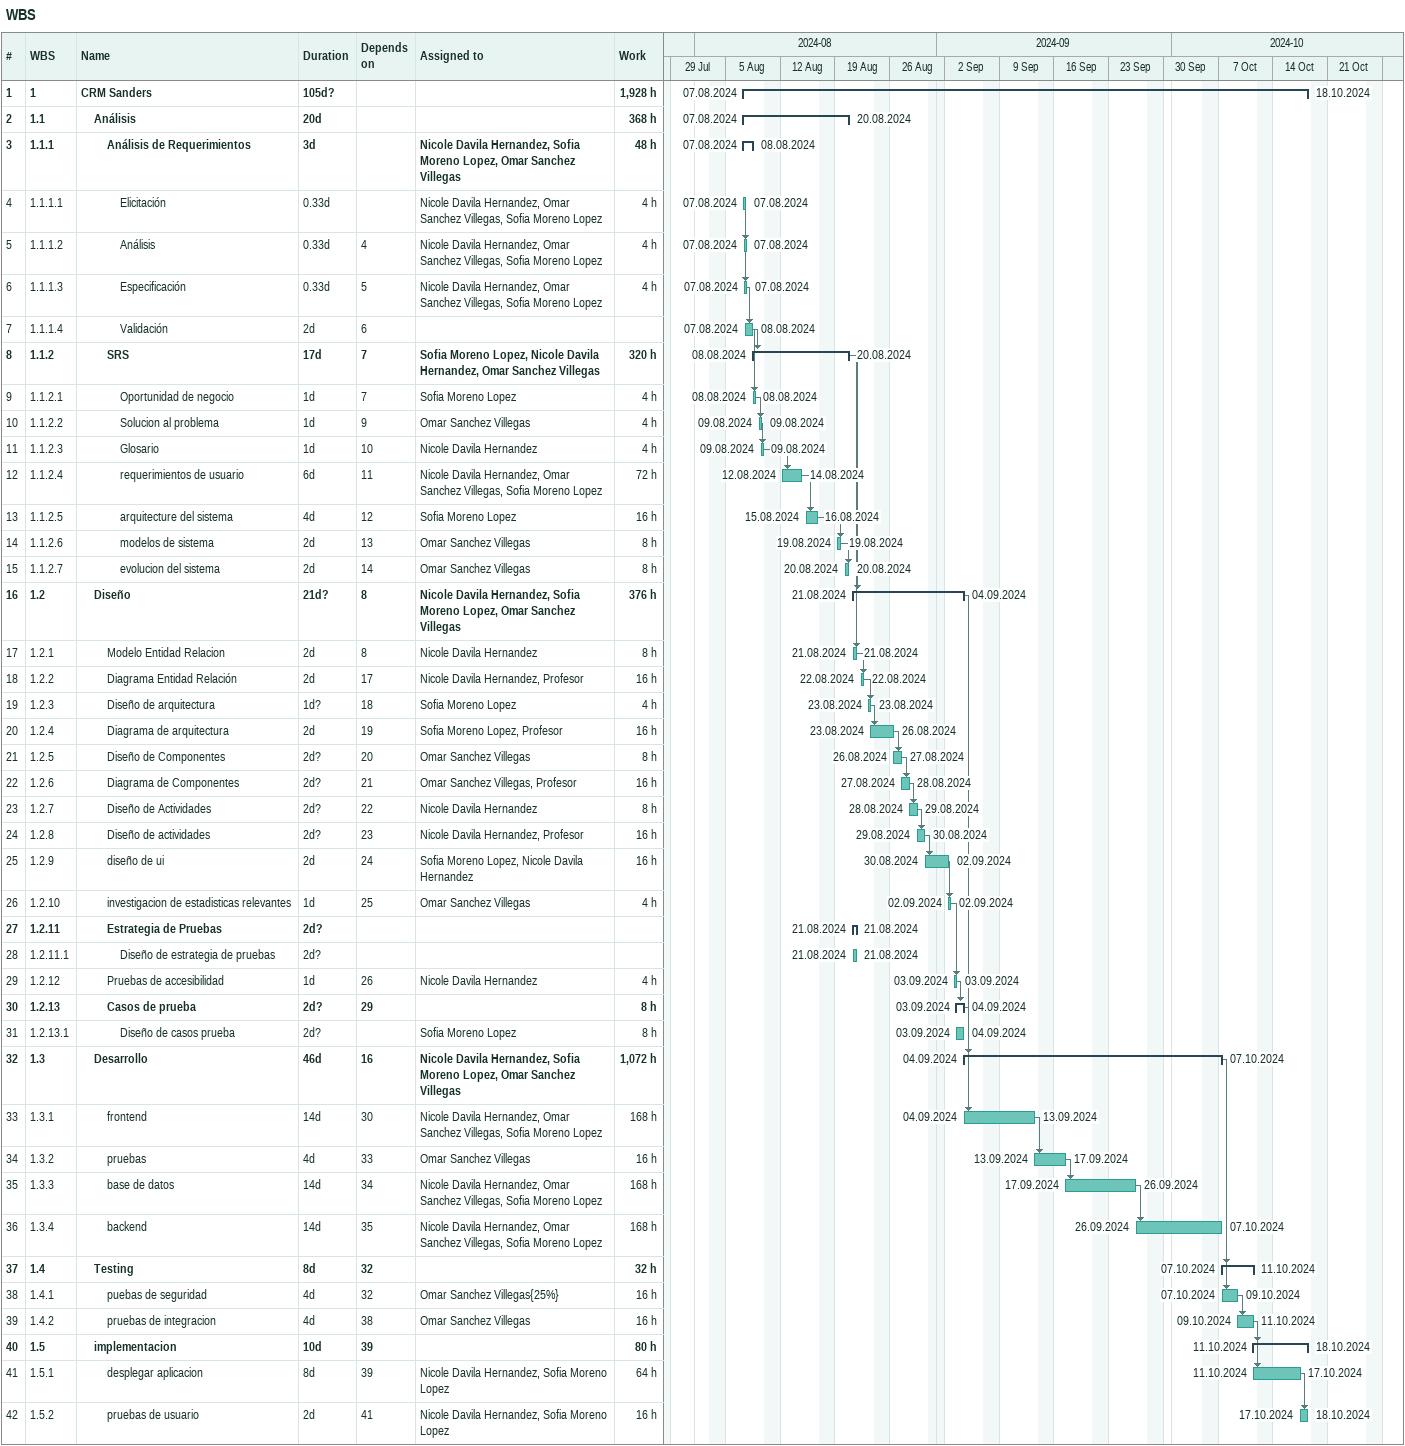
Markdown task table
WBS

| ID | WBS | Task | Duration | Start | Finish | Predecessors | Resources | Work (h) |
|---|---|---|---|---|---|---|---|---|
| 1 | 1 | **CRM Sanders** | 105d? | 2024-08-07 | 2024-10-18 |  |  | 1928 |
| 2 | 1.1 | **Análisis** | 20d | 2024-08-07 | 2024-08-20 |  |  | 368 |
| 3 | 1.1.1 | **Análisis de Requerimientos** | 3d | 2024-08-07 | 2024-08-08 |  | Nicole Davila Hernandez, Sofia Moreno Lopez, Omar Sanchez Villegas | 48 |
| 4 | 1.1.1.1 | Elicitación | 0.33d | 2024-08-07 | 2024-08-07 |  | Nicole Davila Hernandez, Omar Sanchez Villegas, Sofia Moreno Lopez | 4 |
| 5 | 1.1.1.2 | Análisis | 0.33d | 2024-08-07 | 2024-08-07 | 4 | Nicole Davila Hernandez, Omar Sanchez Villegas, Sofia Moreno Lopez | 4 |
| 6 | 1.1.1.3 | Especificación | 0.33d | 2024-08-07 | 2024-08-07 | 5 | Nicole Davila Hernandez, Omar Sanchez Villegas, Sofia Moreno Lopez | 4 |
| 7 | 1.1.1.4 | Validación | 2d | 2024-08-07 | 2024-08-08 | 6 |  |  |
| 8 | 1.1.2 | **SRS** | 17d | 2024-08-08 | 2024-08-20 | 7 | Sofia Moreno Lopez, Nicole Davila Hernandez, Omar Sanchez Villegas | 320 |
| 9 | 1.1.2.1 | Oportunidad de negocio | 1d | 2024-08-08 | 2024-08-08 | 7 | Sofia Moreno Lopez | 4 |
| 10 | 1.1.2.2 | Solucion al problema | 1d | 2024-08-09 | 2024-08-09 | 9 | Omar Sanchez Villegas | 4 |
| 11 | 1.1.2.3 | Glosario | 1d | 2024-08-09 | 2024-08-09 | 10 | Nicole Davila Hernandez | 4 |
| 12 | 1.1.2.4 | requerimientos de usuario | 6d | 2024-08-12 | 2024-08-14 | 11 | Nicole Davila Hernandez, Omar Sanchez Villegas, Sofia Moreno Lopez | 72 |
| 13 | 1.1.2.5 | arquitecture del sistema | 4d | 2024-08-15 | 2024-08-16 | 12 | Sofia Moreno Lopez | 16 |
| 14 | 1.1.2.6 | modelos de sistema | 2d | 2024-08-19 | 2024-08-19 | 13 | Omar Sanchez Villegas | 8 |
| 15 | 1.1.2.7 | evolucion del sistema | 2d | 2024-08-20 | 2024-08-20 | 14 | Omar Sanchez Villegas | 8 |
| 16 | 1.2 | **Diseño** | 21d? | 2024-08-21 | 2024-09-04 | 8 | Nicole Davila Hernandez, Sofia Moreno Lopez, Omar Sanchez Villegas | 376 |
| 17 | 1.2.1 | Modelo Entidad Relacion | 2d | 2024-08-21 | 2024-08-21 | 8 | Nicole Davila Hernandez | 8 |
| 18 | 1.2.2 | Diagrama Entidad Relación | 2d | 2024-08-22 | 2024-08-22 | 17 | Nicole Davila Hernandez, Profesor | 16 |
| 19 | 1.2.3 | Diseño de arquitectura | 1d? | 2024-08-23 | 2024-08-23 | 18 | Sofia Moreno Lopez | 4 |
| 20 | 1.2.4 | Diagrama de arquitectura | 2d | 2024-08-23 | 2024-08-26 | 19 | Sofia Moreno Lopez, Profesor | 16 |
| 21 | 1.2.5 | Diseño de Componentes | 2d? | 2024-08-26 | 2024-08-27 | 20 | Omar Sanchez Villegas | 8 |
| 22 | 1.2.6 | Diagrama de Componentes | 2d? | 2024-08-27 | 2024-08-28 | 21 | Omar Sanchez Villegas, Profesor | 16 |
| 23 | 1.2.7 | Diseño de Actividades | 2d? | 2024-08-28 | 2024-08-29 | 22 | Nicole Davila Hernandez | 8 |
| 24 | 1.2.8 | Diseño de actividades | 2d? | 2024-08-29 | 2024-08-30 | 23 | Nicole Davila Hernandez, Profesor | 16 |
| 25 | 1.2.9 | diseño de ui | 2d | 2024-08-30 | 2024-09-02 | 24 | Sofia Moreno Lopez, Nicole Davila Hernandez | 16 |
| 26 | 1.2.10 | investigacion de estadisticas relevantes | 1d | 2024-09-02 | 2024-09-02 | 25 | Omar Sanchez Villegas | 4 |
| 27 | 1.2.11 | **Estrategia de Pruebas** | 2d? | 2024-08-21 | 2024-08-21 |  |  |  |
| 28 | 1.2.11.1 | Diseño de estrategia de pruebas | 2d? | 2024-08-21 | 2024-08-21 |  |  |  |
| 29 | 1.2.12 | Pruebas de accesibilidad | 1d | 2024-09-03 | 2024-09-03 | 26 | Nicole Davila Hernandez | 4 |
| 30 | 1.2.13 | **Casos de prueba** | 2d? | 2024-09-03 | 2024-09-04 | 29 |  | 8 |
| 31 | 1.2.13.1 | Diseño de casos prueba | 2d? | 2024-09-03 | 2024-09-04 |  | Sofia Moreno Lopez | 8 |
| 32 | 1.3 | **Desarrollo** | 46d | 2024-09-04 | 2024-10-07 | 16 | Nicole Davila Hernandez, Sofia Moreno Lopez, Omar Sanchez Villegas | 1072 |
| 33 | 1.3.1 | frontend | 14d | 2024-09-04 | 2024-09-13 | 30 | Nicole Davila Hernandez, Omar Sanchez Villegas, Sofia Moreno Lopez | 168 |
| 34 | 1.3.2 | pruebas | 4d | 2024-09-13 | 2024-09-17 | 33 | Omar Sanchez Villegas | 16 |
| 35 | 1.3.3 | base de datos | 14d | 2024-09-17 | 2024-09-26 | 34 | Nicole Davila Hernandez, Omar Sanchez Villegas, Sofia Moreno Lopez | 168 |
| 36 | 1.3.4 | backend | 14d | 2024-09-26 | 2024-10-07 | 35 | Nicole Davila Hernandez, Omar Sanchez Villegas, Sofia Moreno Lopez | 168 |
| 37 | 1.4 | **Testing** | 8d | 2024-10-07 | 2024-10-11 | 32 |  | 32 |
| 38 | 1.4.1 | puebas de seguridad | 4d | 2024-10-07 | 2024-10-09 | 32 | Omar Sanchez Villegas{25%} | 16 |
| 39 | 1.4.2 | pruebas de integracion | 4d | 2024-10-09 | 2024-10-11 | 38 | Omar Sanchez Villegas | 16 |
| 40 | 1.5 | **implementacion** | 10d | 2024-10-11 | 2024-10-18 | 39 |  | 80 |
| 41 | 1.5.1 | desplegar aplicacion | 8d | 2024-10-11 | 2024-10-17 | 39 | Nicole Davila Hernandez, Sofia Moreno Lopez | 64 |
| 42 | 1.5.2 | pruebas de usuario | 2d | 2024-10-17 | 2024-10-18 | 41 | Nicole Davila Hernandez, Sofia Moreno Lopez | 16 |
